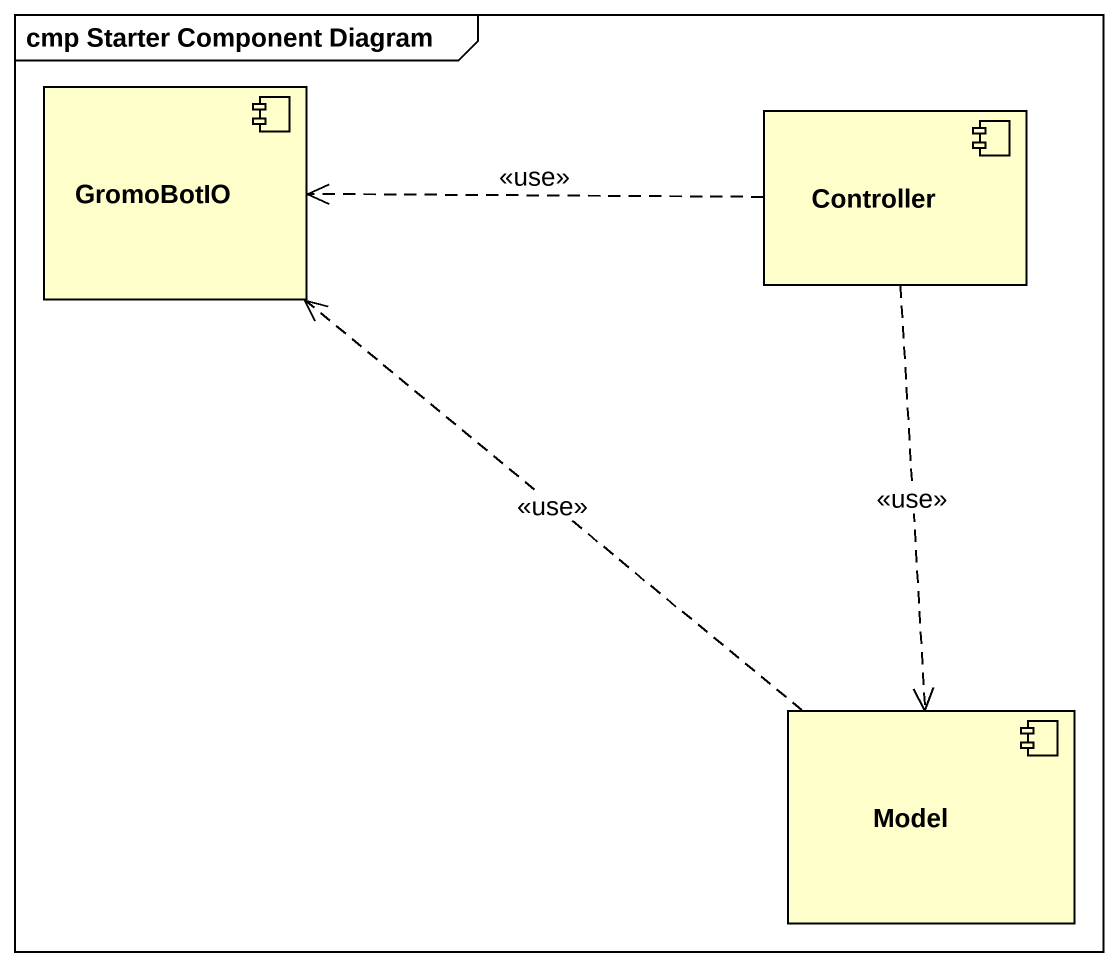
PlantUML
@startuml
mainframe cmp Starter Component Diagram
component GromoBotIO
component Controller
component Model
Controller .left.> GromoBotIO : <<use>>
Controller ..> Model : <<use>>
Model .up.> GromoBotIO : <<use>>
@enduml
